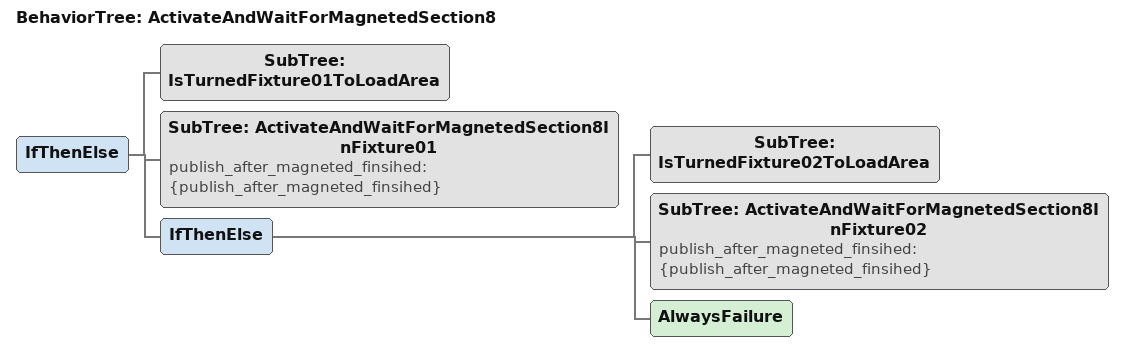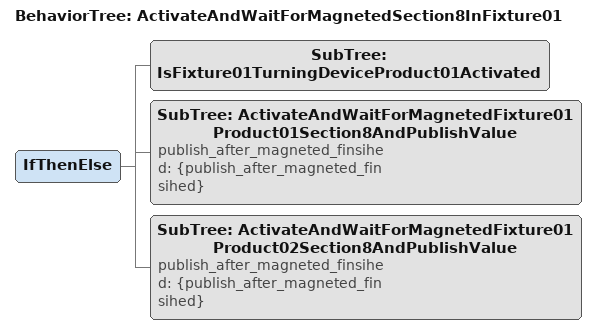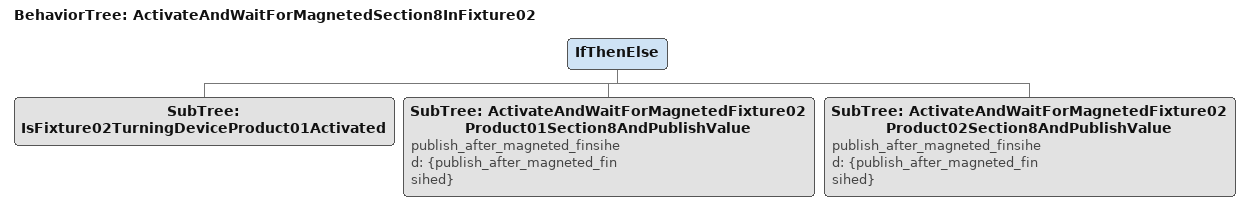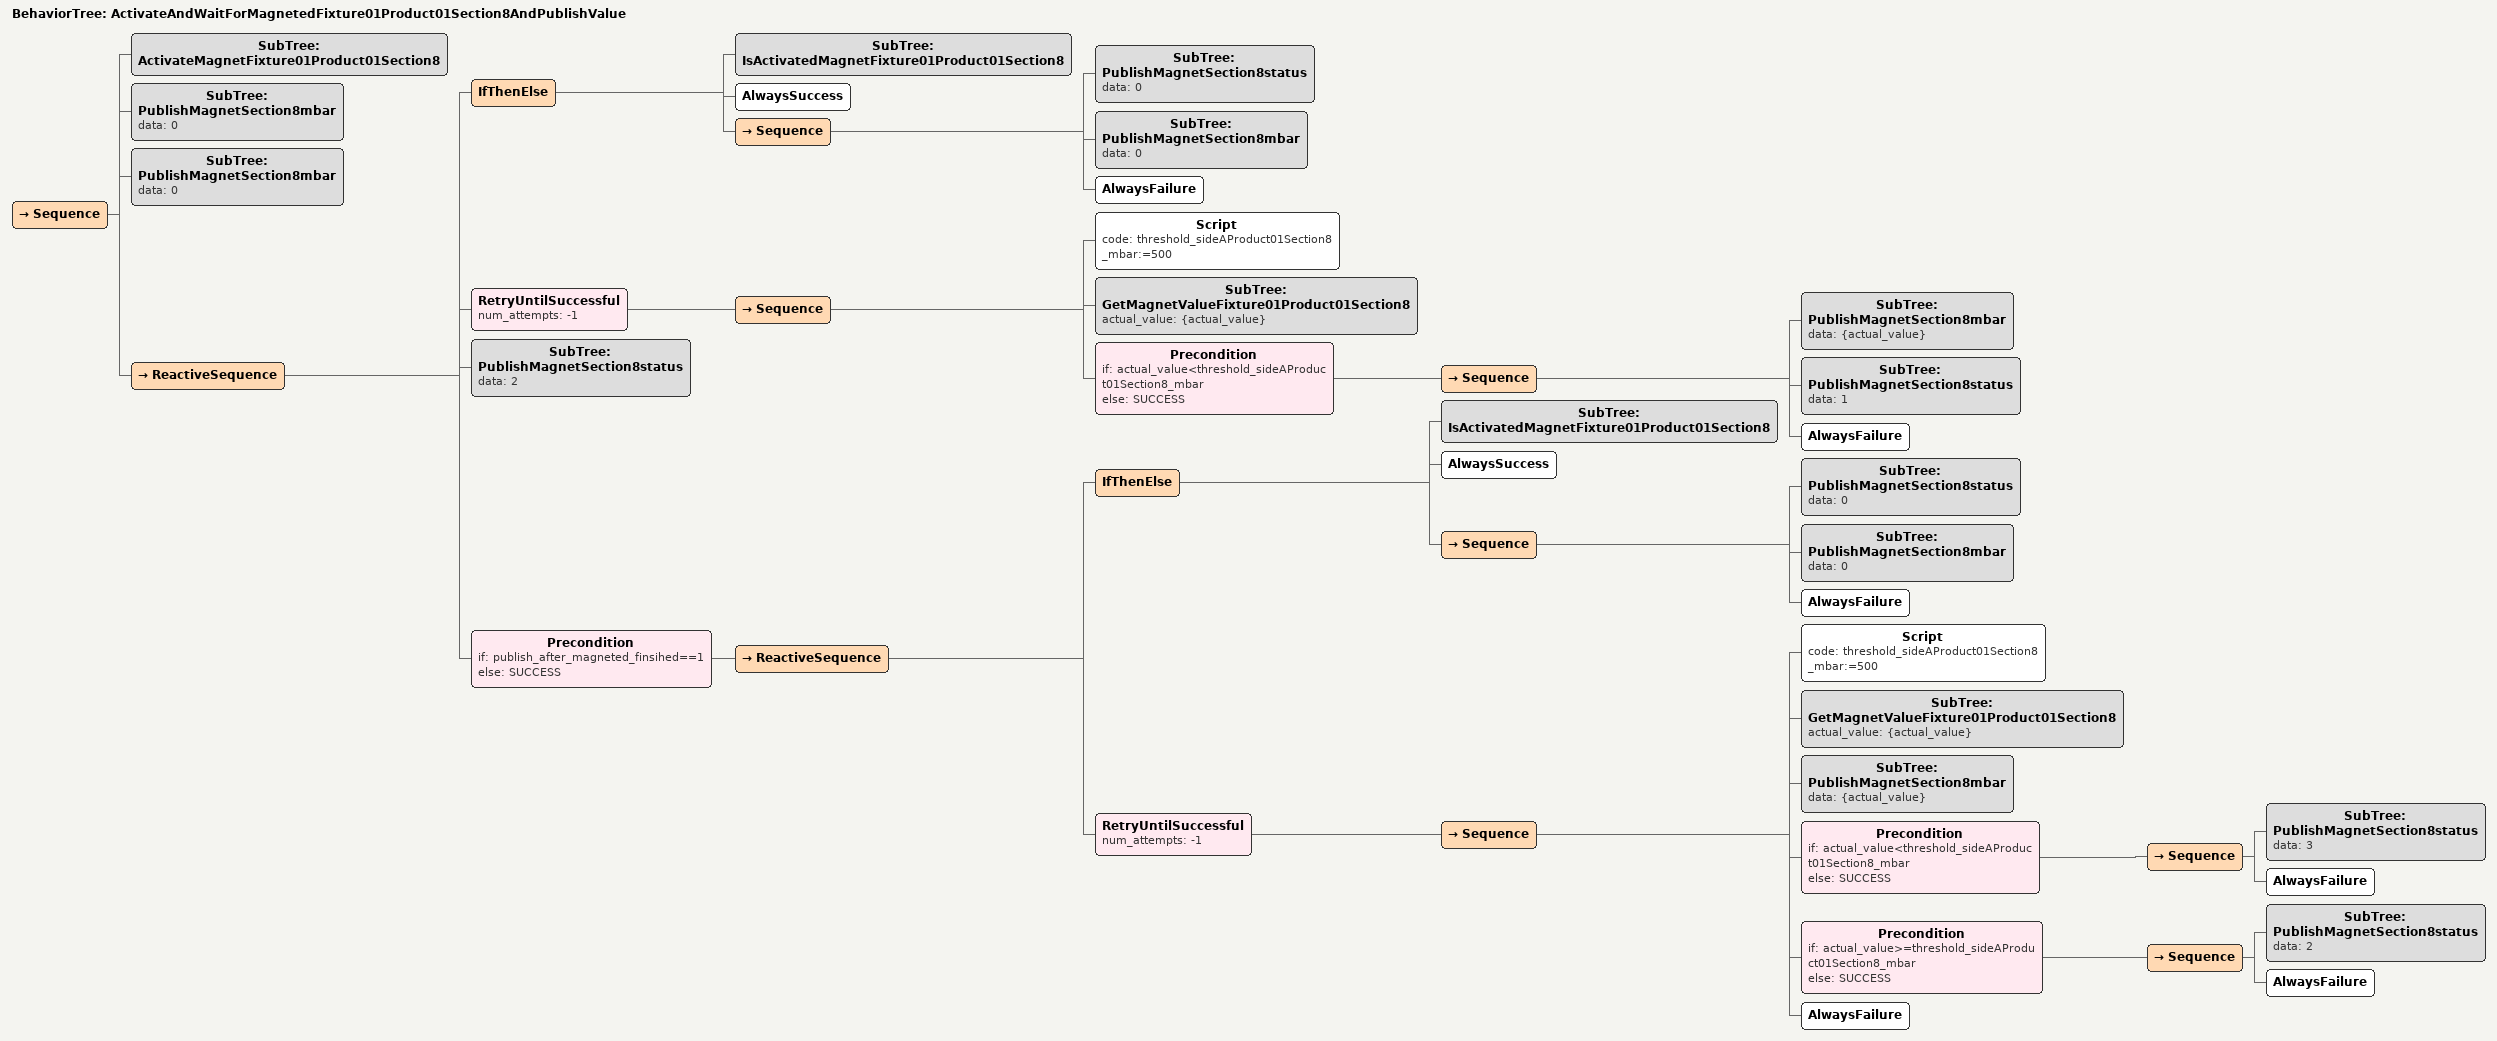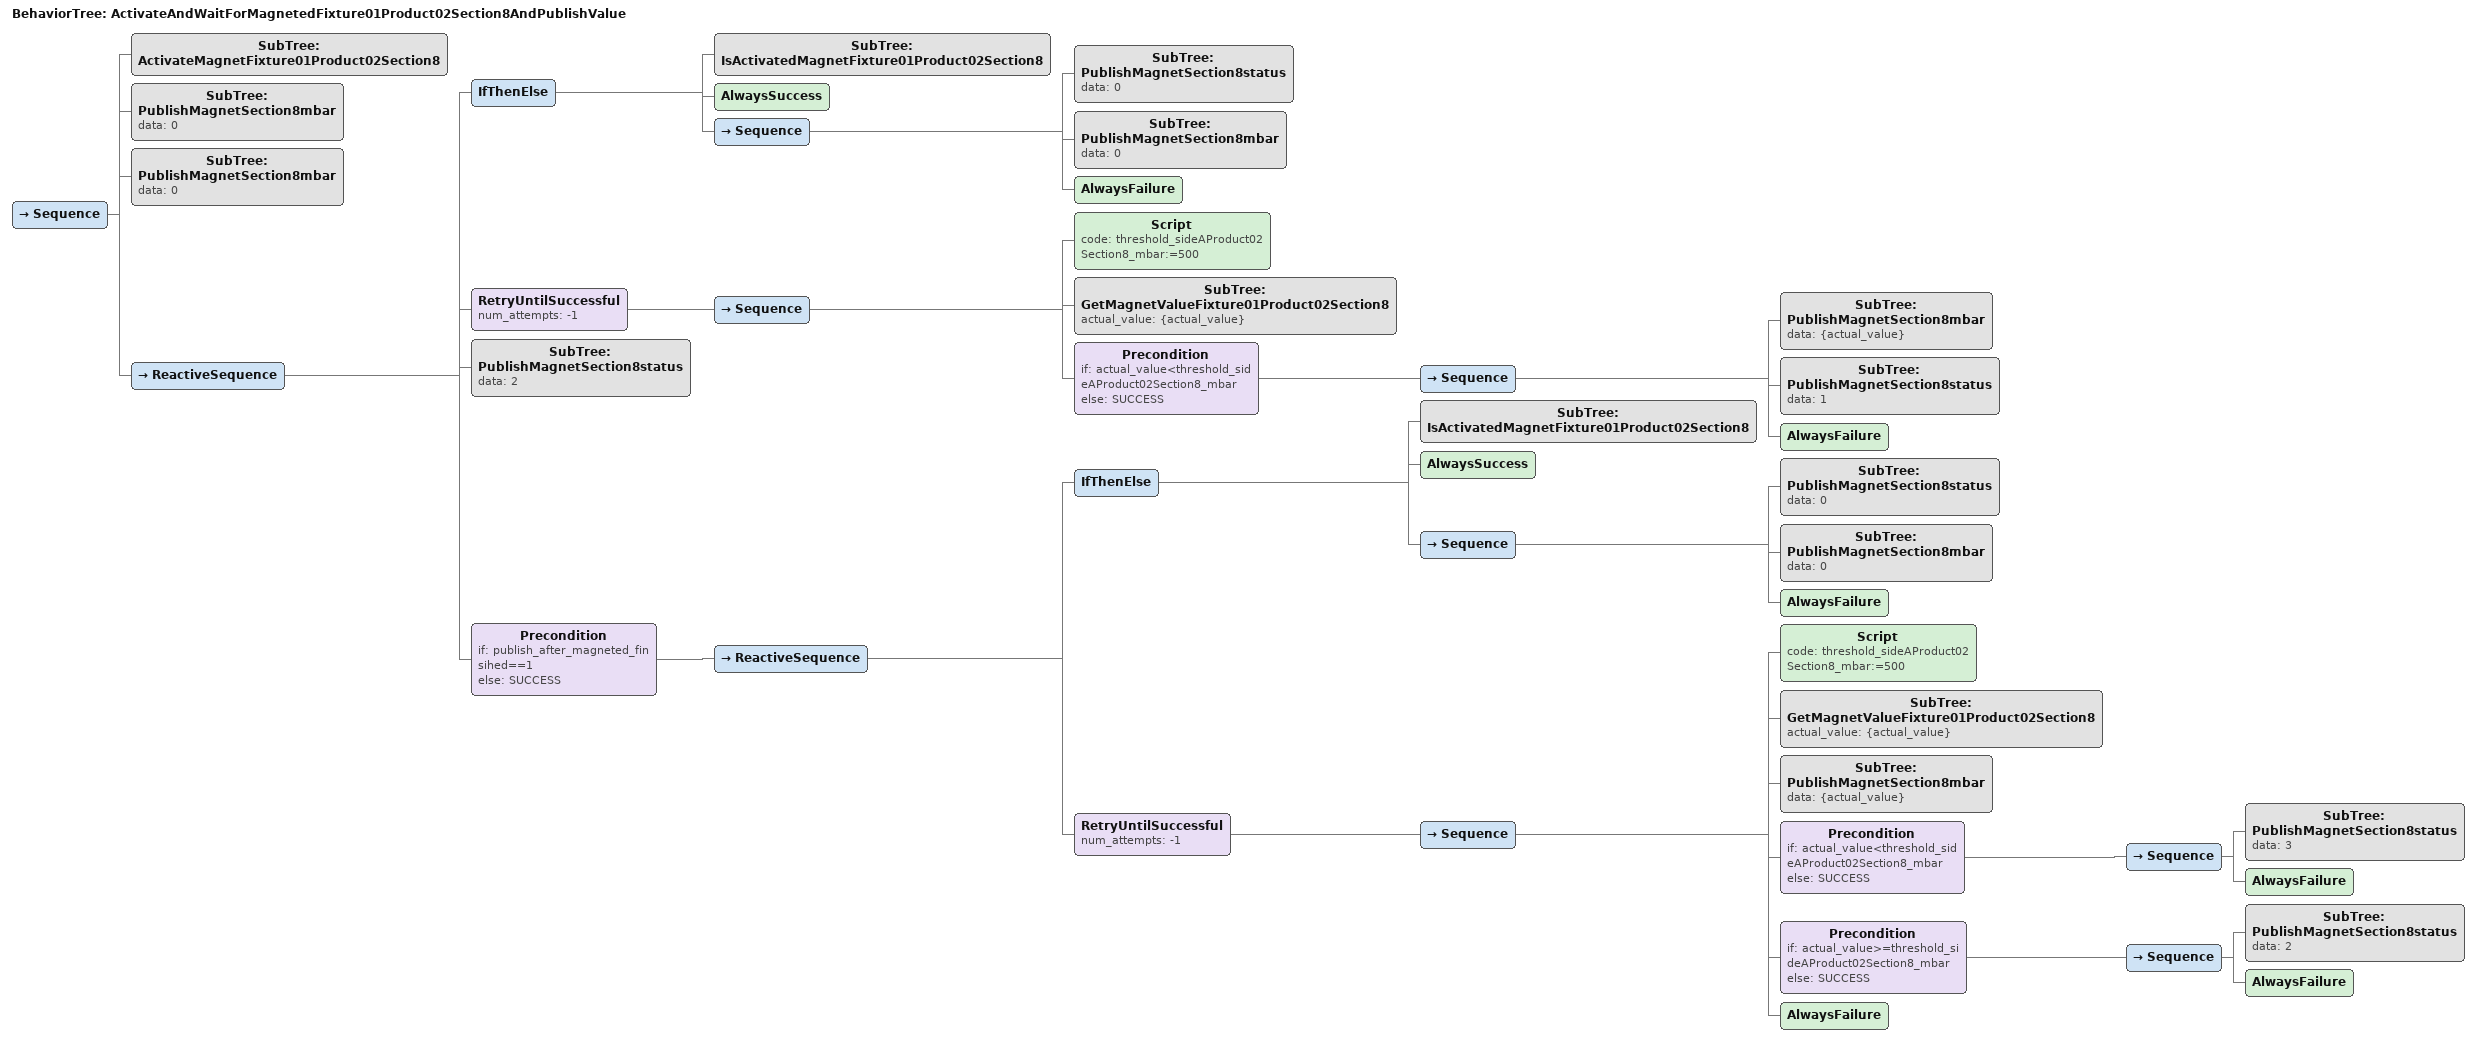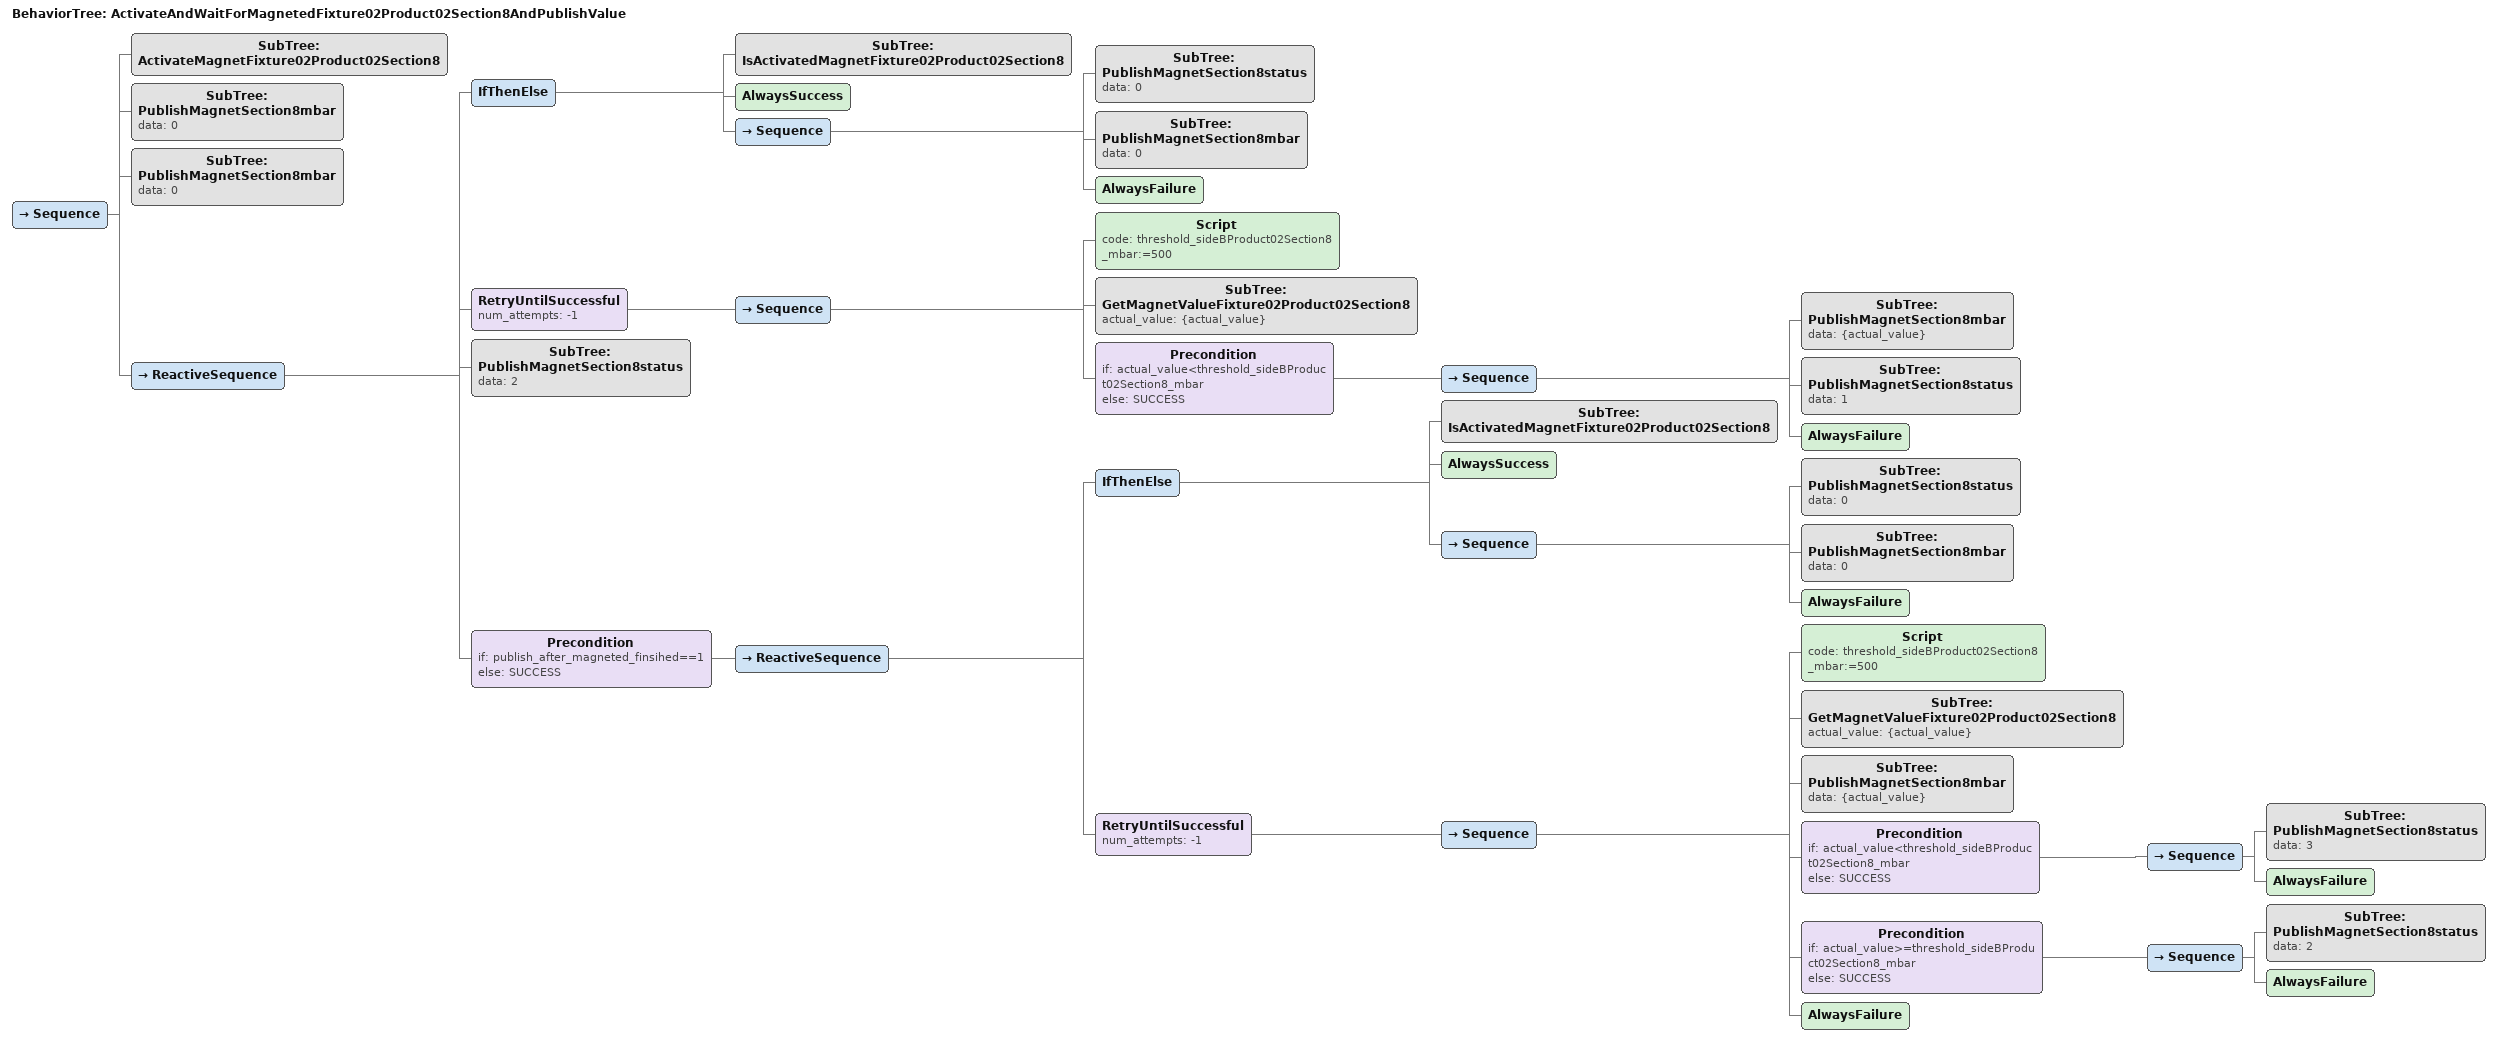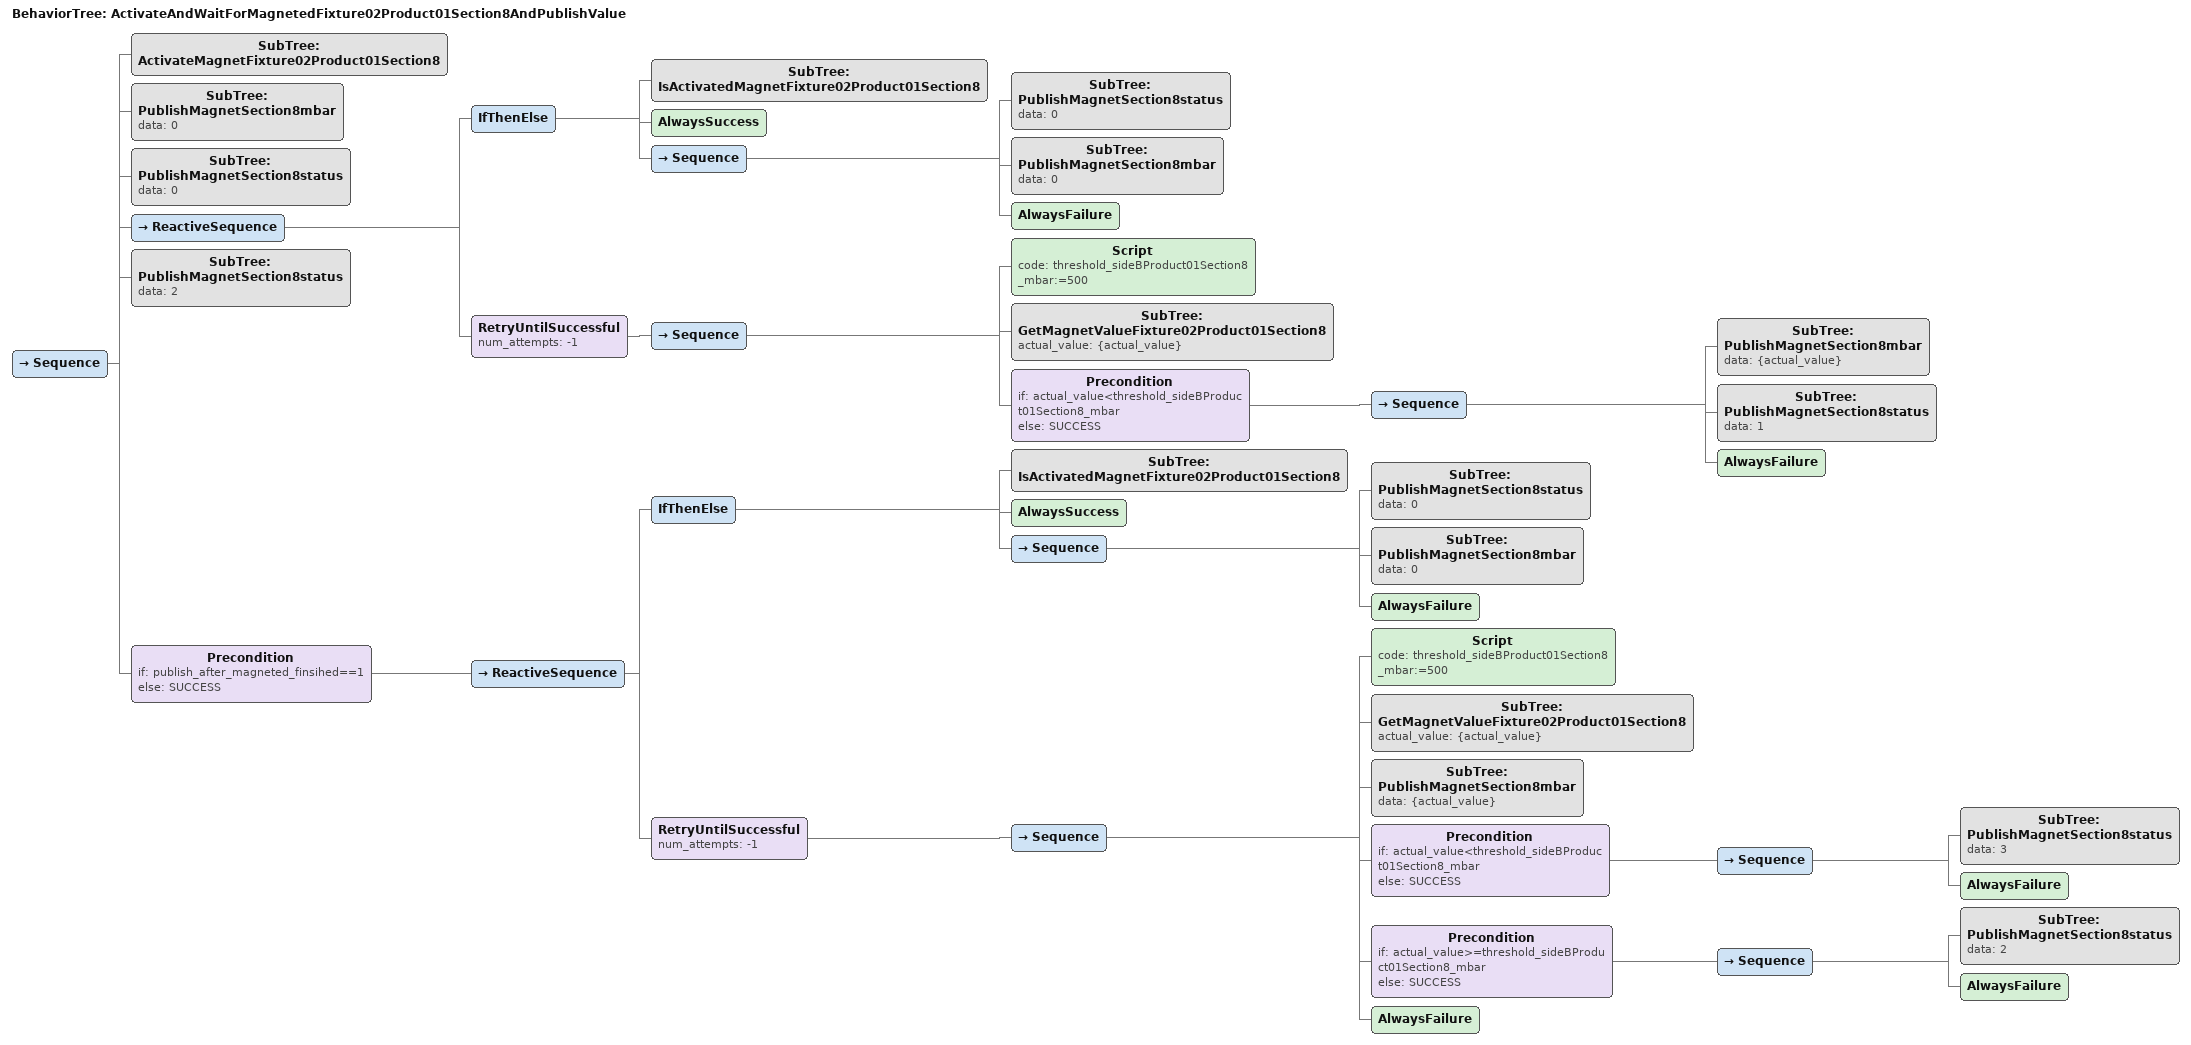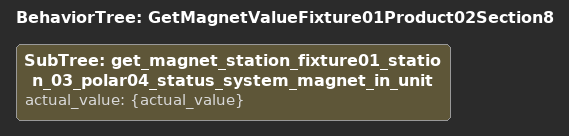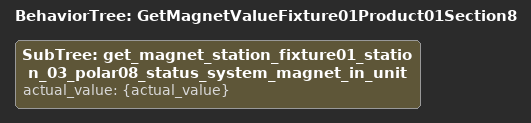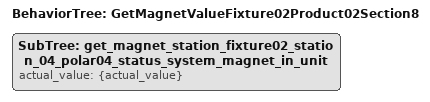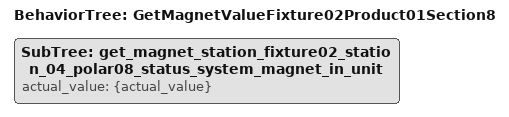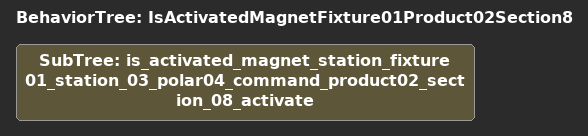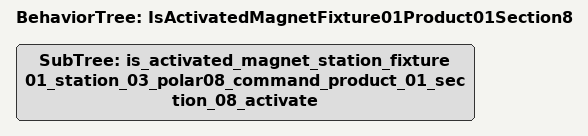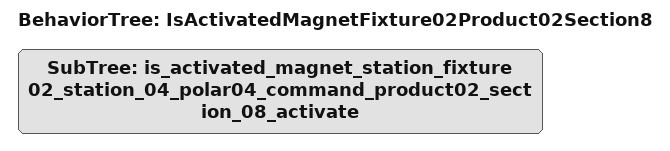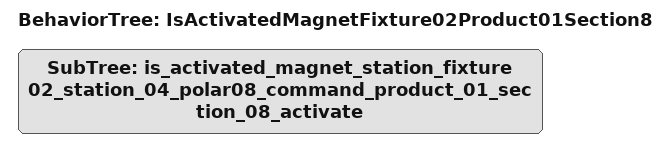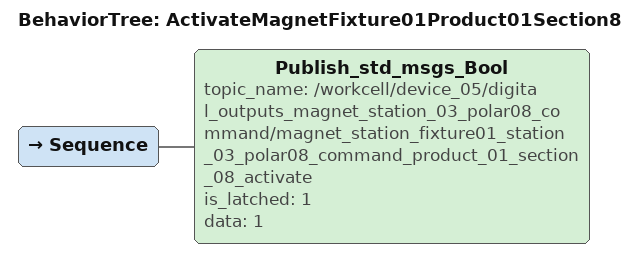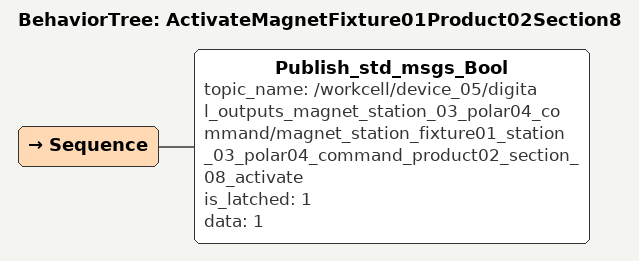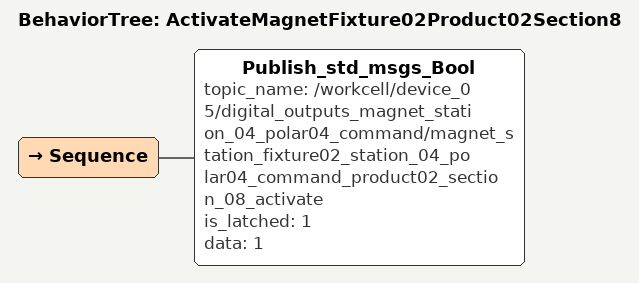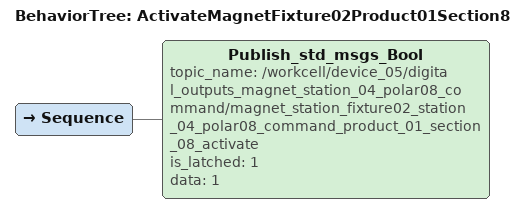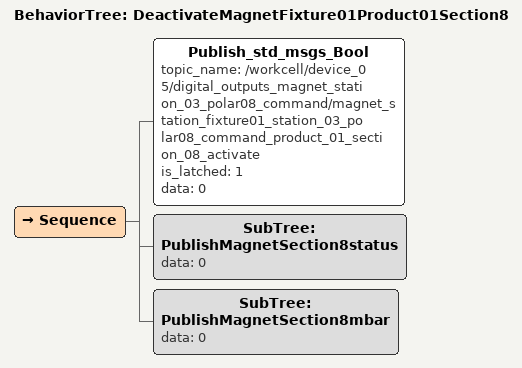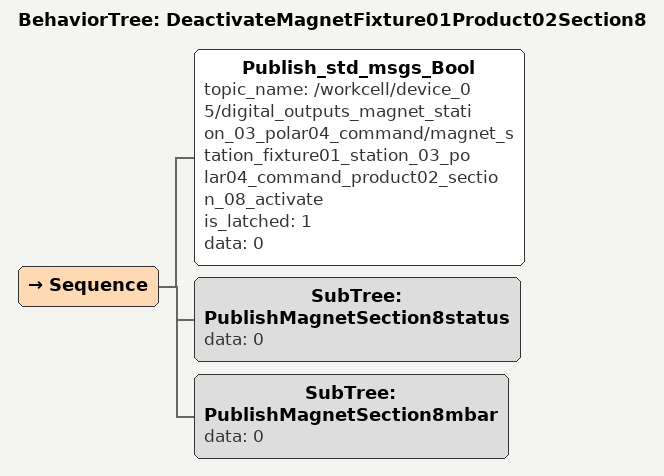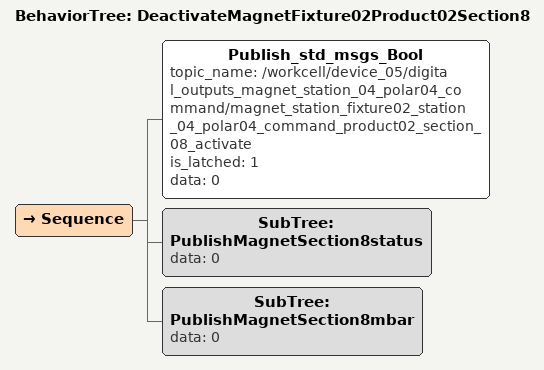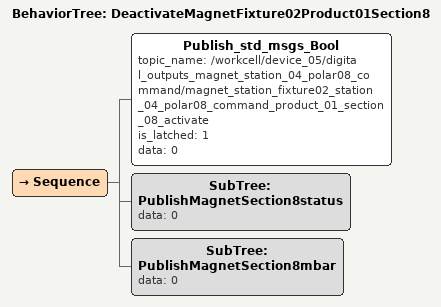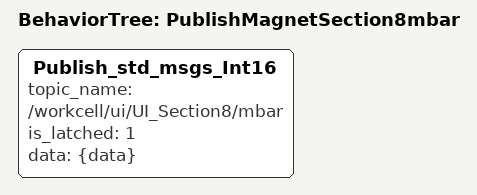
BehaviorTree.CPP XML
<BehaviorTree ID="ActivateAndWaitForMagnetedSection8">
   <IfThenElse>
    <SubTree ID="IsTurnedFixture01ToLoadArea"/>
    <SubTree ID="ActivateAndWaitForMagnetedSection8InFixture01" publish_after_magneted_finsihed="{publish_after_magneted_finsihed}"/>
    <IfThenElse>
      <SubTree ID="IsTurnedFixture02ToLoadArea"/>
      <SubTree ID="ActivateAndWaitForMagnetedSection8InFixture02" publish_after_magneted_finsihed="{publish_after_magneted_finsihed}"/>
      <AlwaysFailure/>
    </IfThenElse>
  </IfThenElse>
</BehaviorTree>

<BehaviorTree ID="ActivateAndWaitForMagnetedSection8InFixture01">
    <IfThenElse>
        <SubTree ID="IsFixture01TurningDeviceProduct01Activated"/>
        <SubTree ID="ActivateAndWaitForMagnetedFixture01Product01Section8AndPublishValue" publish_after_magneted_finsihed="{publish_after_magneted_finsihed}"/>
        <SubTree ID="ActivateAndWaitForMagnetedFixture01Product02Section8AndPublishValue" publish_after_magneted_finsihed="{publish_after_magneted_finsihed}"/>
    </IfThenElse>
</BehaviorTree>

<BehaviorTree ID="ActivateAndWaitForMagnetedSection8InFixture02">
    <IfThenElse>
        <SubTree ID="IsFixture02TurningDeviceProduct01Activated"/>
        <SubTree ID="ActivateAndWaitForMagnetedFixture02Product01Section8AndPublishValue" publish_after_magneted_finsihed="{publish_after_magneted_finsihed}"/>
        <SubTree ID="ActivateAndWaitForMagnetedFixture02Product02Section8AndPublishValue" publish_after_magneted_finsihed="{publish_after_magneted_finsihed}"/>
    </IfThenElse>
</BehaviorTree>

<BehaviorTree ID="ActivateAndWaitForMagnetedFixture01Product01Section8AndPublishValue">
    <Sequence>
        <SubTree ID="ActivateMagnetFixture01Product01Section8"/>
        <SubTree ID="PublishMagnetSection8mbar" data="0"/> <!-- add it when deactivating-->
        <SubTree ID="PublishMagnetSection8mbar" data="0"/>
        <ReactiveSequence>
            <IfThenElse>
                <SubTree ID="IsActivatedMagnetFixture01Product01Section8"/>
                <AlwaysSuccess/>
                <Sequence>
                    <SubTree ID="PublishMagnetSection8status" data="0"/>
                    <SubTree ID="PublishMagnetSection8mbar" data="0"/>
                    <AlwaysFailure/>
                </Sequence>
            </IfThenElse>

            <RetryUntilSuccessful num_attempts="-1">
                <Sequence>
                    <Script code="threshold_sideAProduct01Section8_mbar:=500"/>
                    <SubTree ID="GetMagnetValueFixture01Product01Section8" actual_value="{actual_value}"/>
                    <Precondition if="actual_value&lt;threshold_sideAProduct01Section8_mbar" else="SUCCESS">
                        <Sequence>
                            <SubTree ID="PublishMagnetSection8mbar" data="{actual_value}"/>
                            <SubTree ID="PublishMagnetSection8status" data="1"/>
                            <AlwaysFailure/>
                        </Sequence>
                    </Precondition>
                </Sequence>
            </RetryUntilSuccessful>
            <SubTree ID="PublishMagnetSection8status" data="2"/>
            <Precondition if="publish_after_magneted_finsihed==1" else="SUCCESS">
               <ReactiveSequence>
                    <IfThenElse>
                        <SubTree ID="IsActivatedMagnetFixture01Product01Section8"/>
                        <AlwaysSuccess/>
                        <Sequence>
                            <SubTree ID="PublishMagnetSection8status" data="0"/>
                            <SubTree ID="PublishMagnetSection8mbar" data="0"/>
                            <AlwaysFailure/>
                        </Sequence>
                    </IfThenElse>
                    <RetryUntilSuccessful num_attempts="-1">
                        <Sequence>
                            <Script code="threshold_sideAProduct01Section8_mbar:=500"/>
                            <SubTree ID="GetMagnetValueFixture01Product01Section8" actual_value="{actual_value}"/>
                            <SubTree ID="PublishMagnetSection8mbar" data="{actual_value}"/>
                            <Precondition if="actual_value&lt;threshold_sideAProduct01Section8_mbar" else="SUCCESS">
                                <Sequence>
                                    <SubTree ID="PublishMagnetSection8status" data="3"/>
                                    <AlwaysFailure/>
                                </Sequence>
                            </Precondition>
                            <Precondition if="actual_value>=threshold_sideAProduct01Section8_mbar" else="SUCCESS">
                                <Sequence>
                                    <SubTree ID="PublishMagnetSection8status" data="2"/>
                                    <AlwaysFailure/>
                                </Sequence>
                            </Precondition>
                            <AlwaysFailure/>
                        </Sequence>
                    </RetryUntilSuccessful>
                </ReactiveSequence>
            </Precondition>
        </ReactiveSequence>
    </Sequence>
</BehaviorTree>

<BehaviorTree ID="ActivateAndWaitForMagnetedFixture01Product02Section8AndPublishValue">
   <Sequence>
        <SubTree ID="ActivateMagnetFixture01Product02Section8"/>
        <SubTree ID="PublishMagnetSection8mbar" data="0"/> <!-- add it when deactivating-->
        <SubTree ID="PublishMagnetSection8mbar" data="0"/>
        <ReactiveSequence>
            <IfThenElse>
                <SubTree ID="IsActivatedMagnetFixture01Product02Section8"/>
                <AlwaysSuccess/>
                <Sequence>
                    <SubTree ID="PublishMagnetSection8status" data="0"/>
                    <SubTree ID="PublishMagnetSection8mbar" data="0"/>
                    <AlwaysFailure/>
                </Sequence>
            </IfThenElse>

            <RetryUntilSuccessful num_attempts="-1">
                <Sequence>
                    <Script code="threshold_sideAProduct02Section8_mbar:=500"/>
                    <SubTree ID="GetMagnetValueFixture01Product02Section8" actual_value="{actual_value}"/>
                    <Precondition if="actual_value&lt;threshold_sideAProduct02Section8_mbar" else="SUCCESS">
                        <Sequence>
                            <SubTree ID="PublishMagnetSection8mbar" data="{actual_value}"/>
                            <SubTree ID="PublishMagnetSection8status" data="1"/>
                            <AlwaysFailure/>
                        </Sequence>
                    </Precondition>
                </Sequence>
            </RetryUntilSuccessful>
            <SubTree ID="PublishMagnetSection8status" data="2"/>
            <Precondition if="publish_after_magneted_finsihed==1" else="SUCCESS">
                 <ReactiveSequence>
                    <IfThenElse>
                        <SubTree ID="IsActivatedMagnetFixture01Product02Section8"/>
                        <AlwaysSuccess/>
                        <Sequence>
                            <SubTree ID="PublishMagnetSection8status" data="0"/>
                            <SubTree ID="PublishMagnetSection8mbar" data="0"/>
                            <AlwaysFailure/>
                        </Sequence>
                    </IfThenElse>
                    <RetryUntilSuccessful num_attempts="-1">
                        <Sequence>
                            <Script code="threshold_sideAProduct02Section8_mbar:=500"/>
                            <SubTree ID="GetMagnetValueFixture01Product02Section8" actual_value="{actual_value}"/>
                            <SubTree ID="PublishMagnetSection8mbar" data="{actual_value}"/>
                            <Precondition if="actual_value&lt;threshold_sideAProduct02Section8_mbar" else="SUCCESS">
                                <Sequence>
                                    <SubTree ID="PublishMagnetSection8status" data="3"/>
                                    <AlwaysFailure/>
                                </Sequence>
                            </Precondition>
                            <Precondition if="actual_value>=threshold_sideAProduct02Section8_mbar" else="SUCCESS">
                                <Sequence>
                                    <SubTree ID="PublishMagnetSection8status" data="2"/>
                                    <AlwaysFailure/>
                                </Sequence>
                            </Precondition>
                            <AlwaysFailure/>
                        </Sequence>
                    </RetryUntilSuccessful>
                </ReactiveSequence>
            </Precondition>
        </ReactiveSequence>
    </Sequence>
</BehaviorTree>

<BehaviorTree ID="ActivateAndWaitForMagnetedFixture02Product02Section8AndPublishValue">
    <Sequence>
        <SubTree ID="ActivateMagnetFixture02Product02Section8"/>
        <SubTree ID="PublishMagnetSection8mbar" data="0"/> <!-- add it when deactivating-->
        <SubTree ID="PublishMagnetSection8mbar" data="0"/>
        <ReactiveSequence>
            <IfThenElse>
                <SubTree ID="IsActivatedMagnetFixture02Product02Section8"/>
                <AlwaysSuccess/>
                <Sequence>
                    <SubTree ID="PublishMagnetSection8status" data="0"/>
                    <SubTree ID="PublishMagnetSection8mbar" data="0"/>
                    <AlwaysFailure/>
                </Sequence>
            </IfThenElse>

            <RetryUntilSuccessful num_attempts="-1">
                <Sequence>
                    <Script code="threshold_sideBProduct02Section8_mbar:=500"/>
                    <SubTree ID="GetMagnetValueFixture02Product02Section8" actual_value="{actual_value}"/>
                    <Precondition if="actual_value&lt;threshold_sideBProduct02Section8_mbar" else="SUCCESS">
                        <Sequence>
                            <SubTree ID="PublishMagnetSection8mbar" data="{actual_value}"/>
                            <SubTree ID="PublishMagnetSection8status" data="1"/>
                            <AlwaysFailure/>
                        </Sequence>
                    </Precondition>
                </Sequence>
            </RetryUntilSuccessful>
            <SubTree ID="PublishMagnetSection8status" data="2"/>
            <Precondition if="publish_after_magneted_finsihed==1" else="SUCCESS">
                <ReactiveSequence>
                    <IfThenElse>
                        <SubTree ID="IsActivatedMagnetFixture02Product02Section8"/>
                        <AlwaysSuccess/>
                        <Sequence>
                            <SubTree ID="PublishMagnetSection8status" data="0"/>
                            <SubTree ID="PublishMagnetSection8mbar" data="0"/>
                            <AlwaysFailure/>
                        </Sequence>
                    </IfThenElse>
                    <RetryUntilSuccessful num_attempts="-1">
                        <Sequence>
                            <Script code="threshold_sideBProduct02Section8_mbar:=500"/>
                            <SubTree ID="GetMagnetValueFixture02Product02Section8" actual_value="{actual_value}"/>
                            <SubTree ID="PublishMagnetSection8mbar" data="{actual_value}"/>
                            <Precondition if="actual_value&lt;threshold_sideBProduct02Section8_mbar" else="SUCCESS">
                                <Sequence>
                                    <SubTree ID="PublishMagnetSection8status" data="3"/>
                                    <AlwaysFailure/>
                                </Sequence>
                            </Precondition>
                            <Precondition if="actual_value>=threshold_sideBProduct02Section8_mbar" else="SUCCESS">
                                <Sequence>
                                    <SubTree ID="PublishMagnetSection8status" data="2"/>
                                    <AlwaysFailure/>
                                </Sequence>
                            </Precondition>
                            <AlwaysFailure/>
                        </Sequence>
                    </RetryUntilSuccessful>
                </ReactiveSequence>
            </Precondition>
        </ReactiveSequence>
    </Sequence>
</BehaviorTree>

<BehaviorTree ID="ActivateAndWaitForMagnetedFixture02Product01Section8AndPublishValue">
    <Sequence>
        <SubTree ID="ActivateMagnetFixture02Product01Section8"/>
        <SubTree ID="PublishMagnetSection8mbar" data="0"/> <!-- add it when deactivating-->
        <SubTree ID="PublishMagnetSection8status" data="0"/>
        <ReactiveSequence>
            <IfThenElse>
                <SubTree ID="IsActivatedMagnetFixture02Product01Section8"/>
                <AlwaysSuccess/>
                <Sequence>
                    <SubTree ID="PublishMagnetSection8status" data="0"/>
                    <SubTree ID="PublishMagnetSection8mbar" data="0"/>
                    <AlwaysFailure/>
                </Sequence>
            </IfThenElse>

            <RetryUntilSuccessful num_attempts="-1">
                <Sequence>
                    <Script code="threshold_sideBProduct01Section8_mbar:=500"/>
                    <SubTree ID="GetMagnetValueFixture02Product01Section8" actual_value="{actual_value}"/>
                    <Precondition if="actual_value&lt;threshold_sideBProduct01Section8_mbar" else="SUCCESS">
                        <Sequence>
                            <SubTree ID="PublishMagnetSection8mbar" data="{actual_value}"/>
                            <SubTree ID="PublishMagnetSection8status" data="1"/>
                            <AlwaysFailure/>
                        </Sequence>
                    </Precondition>
                </Sequence>
            </RetryUntilSuccessful>
        </ReactiveSequence>
        <SubTree ID="PublishMagnetSection8status" data="2"/>
        <Precondition if="publish_after_magneted_finsihed==1" else="SUCCESS">
            <ReactiveSequence>
                <IfThenElse>
                    <SubTree ID="IsActivatedMagnetFixture02Product01Section8"/>
                    <AlwaysSuccess/>
                    <Sequence>
                        <SubTree ID="PublishMagnetSection8status" data="0"/>
                        <SubTree ID="PublishMagnetSection8mbar" data="0"/>
                        <AlwaysFailure/>
                    </Sequence>
                </IfThenElse>
                <RetryUntilSuccessful num_attempts="-1">
                    <Sequence>
                        <Script code="threshold_sideBProduct01Section8_mbar:=500"/>
                        <SubTree ID="GetMagnetValueFixture02Product01Section8" actual_value="{actual_value}"/>
                        <SubTree ID="PublishMagnetSection8mbar" data="{actual_value}"/>
                        <Precondition if="actual_value&lt;threshold_sideBProduct01Section8_mbar" else="SUCCESS">
                            <Sequence>
                                <SubTree ID="PublishMagnetSection8status" data="3"/>
                                <AlwaysFailure/>
                            </Sequence>
                        </Precondition>
                        <Precondition if="actual_value>=threshold_sideBProduct01Section8_mbar" else="SUCCESS">
                            <Sequence>
                                <SubTree ID="PublishMagnetSection8status" data="2"/>
                                <AlwaysFailure/>
                            </Sequence>
                        </Precondition>
                        <AlwaysFailure/>
                    </Sequence>
                </RetryUntilSuccessful>
            </ReactiveSequence>
        </Precondition>
    </Sequence>
</BehaviorTree>

<BehaviorTree ID="GetMagnetValueFixture01Product02Section8">
    <SubTree ID="get_magnet_station_fixture01_station_03_polar04_status_system_magnet_in_unit" actual_value="{actual_value}"/>
</BehaviorTree>

<BehaviorTree ID="GetMagnetValueFixture01Product01Section8">
    <SubTree ID="get_magnet_station_fixture01_station_03_polar08_status_system_magnet_in_unit" actual_value="{actual_value}"/>
</BehaviorTree>

<BehaviorTree ID="GetMagnetValueFixture02Product02Section8">
    <SubTree ID="get_magnet_station_fixture02_station_04_polar04_status_system_magnet_in_unit" actual_value="{actual_value}"/>
</BehaviorTree>

<BehaviorTree ID="GetMagnetValueFixture02Product01Section8">
    <SubTree ID="get_magnet_station_fixture02_station_04_polar08_status_system_magnet_in_unit" actual_value="{actual_value}"/>
</BehaviorTree>

<BehaviorTree ID="IsActivatedMagnetFixture01Product02Section8">
    <SubTree ID="is_activated_magnet_station_fixture01_station_03_polar04_command_product02_section_08_activate"/>
</BehaviorTree>

<BehaviorTree ID="IsActivatedMagnetFixture01Product01Section8">
    <SubTree ID="is_activated_magnet_station_fixture01_station_03_polar08_command_product_01_section_08_activate"/>
</BehaviorTree>

<BehaviorTree ID="IsActivatedMagnetFixture02Product02Section8">
    <SubTree ID="is_activated_magnet_station_fixture02_station_04_polar04_command_product02_section_08_activate"/>
</BehaviorTree>

<BehaviorTree ID="IsActivatedMagnetFixture02Product01Section8">
    <SubTree ID="is_activated_magnet_station_fixture02_station_04_polar08_command_product_01_section_08_activate"/>
</BehaviorTree>

<BehaviorTree ID="ActivateMagnetFixture01Product01Section8">
    <Sequence>
        <Publish_std_msgs_Bool topic_name="/workcell/device_05/digital_outputs_magnet_station_03_polar08_command/magnet_station_fixture01_station_03_polar08_command_product_01_section_08_activate" is_latched="1" data="1"/>
    </Sequence>
</BehaviorTree>

<BehaviorTree ID="ActivateMagnetFixture01Product02Section8">
    <Sequence>
        <Publish_std_msgs_Bool topic_name="/workcell/device_05/digital_outputs_magnet_station_03_polar04_command/magnet_station_fixture01_station_03_polar04_command_product02_section_08_activate" is_latched="1" data="1"/>
    </Sequence>
</BehaviorTree>

<BehaviorTree ID="ActivateMagnetFixture02Product02Section8">
    <Sequence>
        <Publish_std_msgs_Bool topic_name="/workcell/device_05/digital_outputs_magnet_station_04_polar04_command/magnet_station_fixture02_station_04_polar04_command_product02_section_08_activate" is_latched="1" data="1"/>
    </Sequence>
</BehaviorTree>

<BehaviorTree ID="ActivateMagnetFixture02Product01Section8">
    <Sequence>
        <Publish_std_msgs_Bool topic_name="/workcell/device_05/digital_outputs_magnet_station_04_polar08_command/magnet_station_fixture02_station_04_polar08_command_product_01_section_08_activate" is_latched="1" data="1"/>
    </Sequence>
</BehaviorTree>

<BehaviorTree ID="DeactivateMagnetFixture01Product01Section8">
    <Sequence>
        <Publish_std_msgs_Bool topic_name="/workcell/device_05/digital_outputs_magnet_station_03_polar08_command/magnet_station_fixture01_station_03_polar08_command_product_01_section_08_activate" is_latched="1" data="0"/>
        <SubTree ID="PublishMagnetSection8status" data="0"/>
        <SubTree ID="PublishMagnetSection8mbar" data="0"/>
    </Sequence>
</BehaviorTree>

<BehaviorTree ID="DeactivateMagnetFixture01Product02Section8">
    <Sequence>
        <Publish_std_msgs_Bool topic_name="/workcell/device_05/digital_outputs_magnet_station_03_polar04_command/magnet_station_fixture01_station_03_polar04_command_product02_section_08_activate" is_latched="1" data="0"/>
        <SubTree ID="PublishMagnetSection8status" data="0"/>
        <SubTree ID="PublishMagnetSection8mbar" data="0"/>
    </Sequence>
</BehaviorTree>

<BehaviorTree ID="DeactivateMagnetFixture02Product02Section8">
    <Sequence>
        <Publish_std_msgs_Bool topic_name="/workcell/device_05/digital_outputs_magnet_station_04_polar04_command/magnet_station_fixture02_station_04_polar04_command_product02_section_08_activate" is_latched="1" data="0"/>
        <SubTree ID="PublishMagnetSection8status" data="0"/>
        <SubTree ID="PublishMagnetSection8mbar" data="0"/>
    </Sequence>
</BehaviorTree>

<BehaviorTree ID="DeactivateMagnetFixture02Product01Section8">
    <Sequence>
        <Publish_std_msgs_Bool topic_name="/workcell/device_05/digital_outputs_magnet_station_04_polar08_command/magnet_station_fixture02_station_04_polar08_command_product_01_section_08_activate" is_latched="1" data="0"/>
        <SubTree ID="PublishMagnetSection8status" data="0"/>
        <SubTree ID="PublishMagnetSection8mbar" data="0"/>
    </Sequence>
</BehaviorTree>

<BehaviorTree ID="PublishMagnetSection8mbar">
    <Publish_std_msgs_Int16 topic_name="/workcell/ui/UI_Section8/mbar" is_latched="1" data="{data}"/>
</BehaviorTree>
